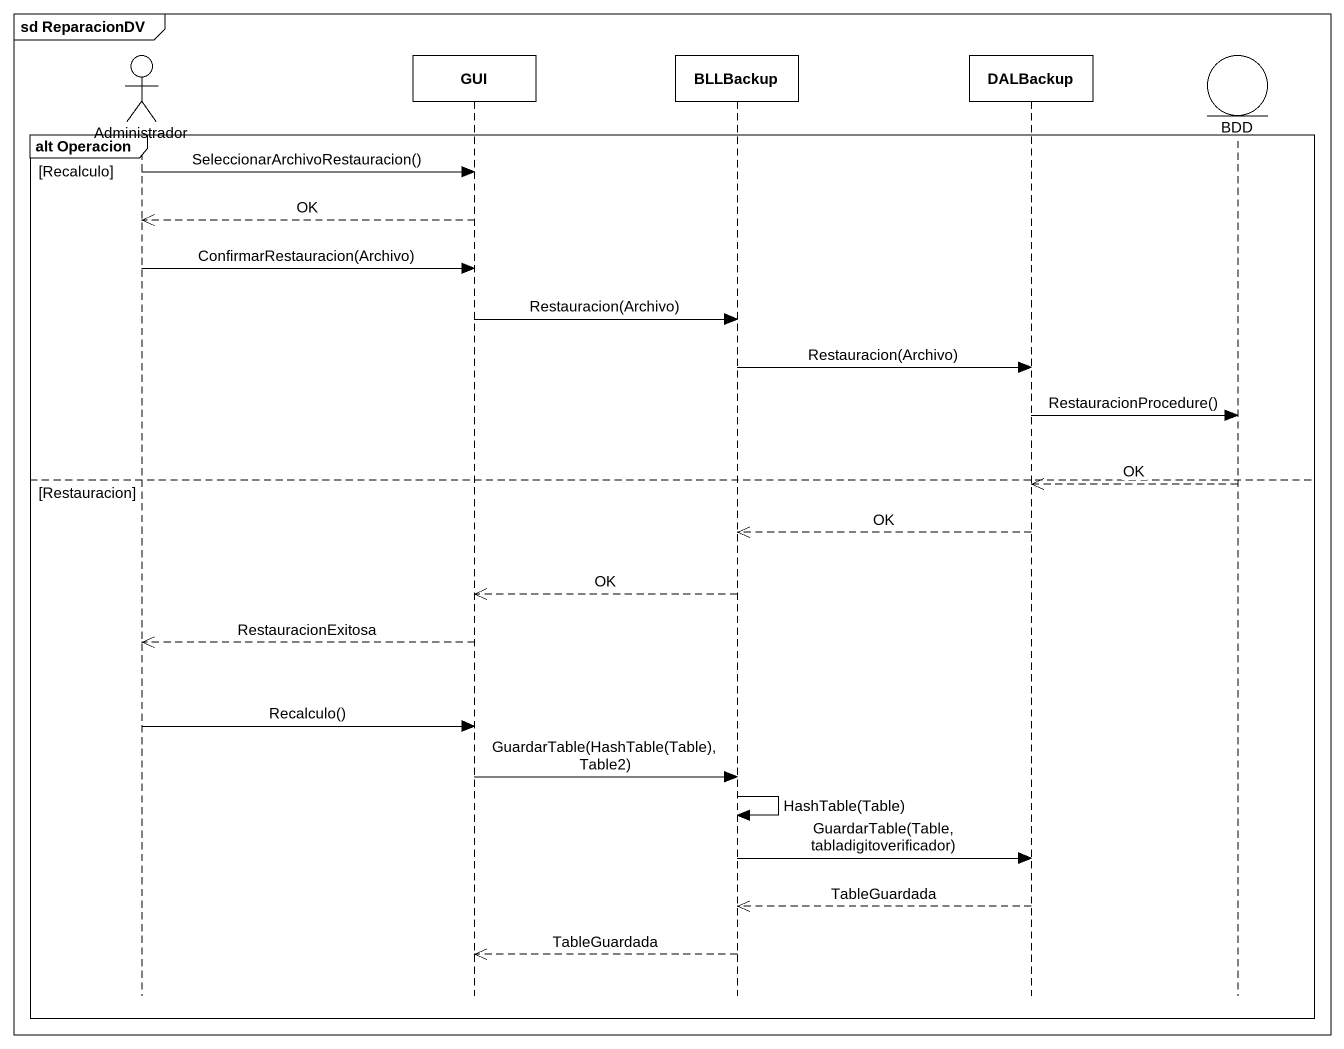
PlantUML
@startuml
mainframe sd ReparacionDV
hide footbox
actor Administrador
participant GUI
participant BLLBackup
participant DALBackup
entity BDD

group alt Operacion [Recalculo]
  Administrador -> GUI : SeleccionarArchivoRestauracion()
  GUI -->> Administrador : OK
  Administrador -> GUI : ConfirmarRestauracion(Archivo)
  GUI -> BLLBackup : Restauracion(Archivo)
  BLLBackup -> DALBackup : Restauracion(Archivo)
  DALBackup -> BDD : RestauracionProcedure()
else Restauracion
  BDD -->> DALBackup : OK
  DALBackup -->> BLLBackup : OK
  BLLBackup -->> GUI : OK
  GUI -->> Administrador : RestauracionExitosa
  Administrador -> GUI : Recalculo()
  GUI -> BLLBackup : GuardarTable(HashTable(Table), Table2)
  BLLBackup -> BLLBackup : HashTable(Table)
  BLLBackup -> DALBackup : GuardarTable(Table, tabladigitoverificador)
  DALBackup -->> BLLBackup : TableGuardada
  BLLBackup -->> GUI : TableGuardada
end
@enduml
